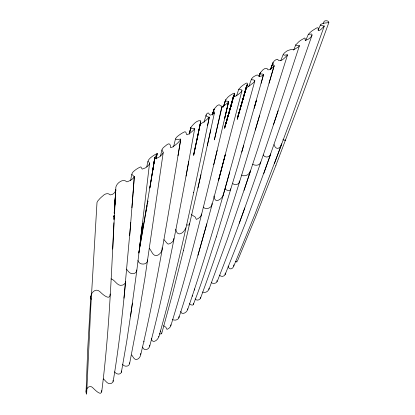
<?xml version="1.0" encoding="UTF-8"?>
<svg xmlns="http://www.w3.org/2000/svg" width="415" height="415" viewBox="0 0 415 415"><rect width="100%" height="100%" fill="white"/><g stroke="black" fill="none" stroke-linecap="round" stroke-linejoin="round"><path stroke-width="0.62" d="M86.071 391.511L87.638 350.608L90.807 296.263M122.472 364.266C124.158 367.363 130.165 366.782 129.522 362.741M113.892 222.751C111.282 279.248 108.834 335.87 101.685 392.019M112.73 249.078L115.728 190.272L114.312 213.108M156.118 158.971L157.223 153.576C155.724 153.846 145.375 160.154 148.912 162.244A1.421 1.162 9.5 0 1 149.426 162.836L149.193 164.47L147.112 166.654A22.125 17.959 7.9 0 1 145.39 167.888L142.221 169.113L140.83 166.892C138.952 167.235 128.759 173.491 132.883 175.353C136.8 177.454 129.273 181.122 127.089 181.812A0.721 0.597 7.3 0 1 126.518 181.635C122.866 177.853 114.981 184.193 115.816 188.773C116.127 191.86 113.285 194.879 110.245 194.894C107.879 192.534 104.73 193.847 102.661 196.046A45.479 39.062 8 0 0 99.937 198.515L97.696 201.083L97.006 202.442L90.776 307.209L86.626 394.25C84.167 390.339 89.209 383.476 93.064 388.015C94.646 389.618 102.126 397.3 101.483 390.541M114.156 215.644L113.918 219.447L114.161 215.593M114.322 213.025L115.78 189.92L114.727 205.415M114.021 215.743L113.933 217.035L114.021 215.784M114.198 213.165L114.639 206.706M114.198 213.227L114.633 206.836M114.763 204.917L115.811 189.577M133.065 192.975L129.719 235.523M133.096 192.731L134.31 176.645M131.923 207.791L134.325 176.489M130.782 222.523L123.961 298.193M125.538 282.579C122.352 315.649 118.638 348.693 113.16 381.468M159.401 333.79C160.143 334.07 162.037 334.236 161.679 332.944M142.547 223.296L139.554 247.828L149.519 163.557M142.454 224.033L136.815 270.564L130.564 316.204M132.452 303.033L126.689 341.644L121.388 372.224M163.183 152.793L144.97 277.801L137.858 320.421L129.584 363.763M130.699 180.556L131.643 174.274M157.228 153.56L154.707 157.913L152.227 173.709L154.79 157.555L149.841 188.083M180.696 139.502C168.666 211.432 157.659 283.642 140.737 354.633M254.898 80.686L223.016 195.89L221.174 198.36A15.905 13.155 15.8 0 1 219.353 199.657C216.184 202.458 214.021 199.065 213.933 196.015M177.999 155.807L180.733 139.331M149.898 187.58L154.982 157.145L138.771 253.072L147.086 205.461L146.013 211.173M274.331 163.8L290.796 119.432L324.276 26.062C322.709 25.476 317.496 25.865 322.569 23.468C324.566 22.887 326.688 23.001 328.711 22.571C329.204 20.703 325.464 20.309 324.24 21.212L323.218 23.458M194.697 128.702L186.06 176.095M188.721 161.57C177.324 223.431 165.658 285.328 149.706 346.209M146.796 166.866L147.854 161.139M270.741 153.877C270.274 157.503 264.666 158.24 263.157 154.894M212.381 114.831L214.093 109.078L216.978 105.825L218.446 104.948L219.457 104.871L220.63 105.913L222.129 106.204L221.838 107.485L227.928 102.681L228.541 101.457L226.087 101.032L225.444 100.389L227.555 97.504A31.545 24.335 17.2 0 1 230.138 95.362C240.529 88.54 228.281 100.451 236.617 95.538A31.467 23.691 14 0 0 238.392 94.392L240.991 92.156L241.997 90.569L241.706 89.884L238.796 89.35L241.048 86.792A65.046 49.971 20 0 1 243.548 84.831C252.74 78.331 241.265 92.244 249.514 85.698A70.472 51.766 12.5 0 0 251.563 84.167C254.494 82.129 256.688 79.628 251.703 79.763C251.205 77.538 255.049 75.862 256.869 75.068A1.613 1.204 16.6 0 1 257.871 75.188C260.304 78.461 267.343 73.102 260.122 74.088L260.407 72.708L262.705 70.062A12.756 9.483 17.5 0 1 263.592 69.378C264.952 68.179 267.327 67.567 267.898 69.819C270.279 70.275 272.78 67.588 274.139 65.819L274.102 65.591C270.616 63.765 275.015 59.252 277.542 59.252C279.871 63.713 285.634 57.068 287.507 54.853L287.305 54.713C281.188 56.352 283.129 53.54 286.63 51.211A13.643 9.913 18.4 0 1 288.062 50.454L290.676 49.639L294.168 49.499L298.131 47.123L299.381 45.873L299.345 45.437L296.248 45.354L295.724 44.976L298.629 41.925A66.608 48.218 21.8 0 1 300.636 40.359L304.683 38.009L305.175 38.325L305.108 39.97L305.44 40.385L308.179 39.275A24.677 17.425 17.4 0 0 309.86 38.019L311.245 36.587L312.122 34.87L311.649 34.004L308.392 34.383L310.249 32.334A76.453 54.656 22.6 0 1 312.262 30.71L316.37 28.096L317.755 27.722L318.264 27.961C317.06 34.321 322.683 27.665 324.276 26.057M156.175 158.701L157.166 153.778M196.912 140.234L200.341 123.25L193.66 155.371L200.559 122.524M207.562 125.745L209.29 117.196C208.019 116.968 204.652 116.408 206.561 114.146A7.257 5.67 14.4 0 1 207.251 113.368C209.279 111.256 208.864 116.714 211.634 114.665A7.952 6.168 13.9 0 0 212.895 114.161C215.608 113.419 213.445 111.573 213.767 109.944M209.305 117.123C194.246 190.786 179.207 264.562 158.826 336.975M210.753 129.848L197.95 188.052M214.446 112.802L207.355 145.447M160.522 156.024L161.892 149.784M193.597 154.437L200.756 121.797M193.644 192.685L193.712 192.394M221.646 107.428L214.379 139.886L220.157 114.96M200.938 174.731L183.482 250.328M220.298 114.348L222.139 106.416M228.592 101.691L224.608 118.643L228.546 101.857C210.95 176.94 193.478 252.154 170.788 325.905M213.756 164.682L217.144 150.417M173.543 146.926L175.493 138.864M183.513 250.193L172.588 293.706L161.715 333.478M189.24 134.092L190.734 127.981M189.313 133.869L190.853 127.623L189.313 133.786M241.976 90.652L218.466 180.629L225.241 154.816C210.991 209.513 196.279 264.127 178.834 317.906L177.936 319.088L176.572 319.82A5.976 5.468 16.4 0 1 175.037 320.131L173.179 319.887A2.428 2.225 16.6 0 1 172.438 319.415M233.375 96.405L228.878 113.098L233.51 96.01L224.608 128.339L233.967 95.149L224.795 127.301L232.971 99.009L224.914 126.767L232.11 102.246M246.147 87.145L241.54 104.103L246.411 86.553L237.23 119.364L246.842 85.718L237.396 118.348L245.898 89.282M261.144 83.239L263.551 74.461M263.572 74.389L237.997 165.217L216.293 236.965M206.794 223.835L197.934 255.256M254.229 108.175L256.465 100.134L254.255 108.071M212.34 115.038L213.901 109.524L212.49 114.441M229.77 172.023C216.786 218.254 203.189 264.339 187.601 309.772M241.784 152.118L243.74 145.302M203.993 122.373L206.131 114.955M274.082 66.032L255.277 130.113M269.06 83.187L274.133 65.866M232.633 100.425L225.013 126.253L231.731 103.641M246.266 88.042L247.184 84.935M259.551 115.707C241.38 177.029 222.642 238.241 200.497 298.266M232.094 102.422L232.639 100.586M233.728 96.918L234.636 93.863M237.468 117.388L245.898 89.22M246.188 88.286L247.299 84.572M228.089 266.119C229.241 271.166 233.987 268.541 233.858 264.843M178.824 317.932L178.99 316.427M223.576 106.375L225.48 100.197M223.55 106.567L225.646 99.802L223.369 107.163M287.507 55.019L258.369 146.993L244.098 190.329M216.334 236.82C208.864 259.52 202.032 282.807 193.167 304.838A2.34 2.111 18.9 0 1 192.207 305.077L191.128 304.854L189.479 303.754M299.402 45.837L273.547 124.531M193.748 304.33L193.525 303.552M250.115 172.199L227.347 239.227L208.937 289.426M278.128 110.748C259.048 168.189 239.331 225.459 217.087 281.769M236.524 95.896L238.796 89.152M259.079 76.427L260.35 72.796M311.981 35.348L263.8 173.486M248.741 86.678L251.48 78.975M244.783 207.92L239.253 223.254M270.419 154.997L245.374 223.301L225.091 274.668M328.919 22.363L301.28 98.184L275.902 165.393M270.559 69.398L273.013 62.722L270.58 69.295M270.424 69.689L272.847 63.09M281.303 145.172L255.007 214.114L233.77 266.15M280.836 60.533L283.113 54.614M275.908 165.378L255.267 217.802L237.339 261.248M293.654 50.168L295.781 44.81M305.632 40.686L308.418 34.155M318.155 30.171L320.468 24.864M209.295 117.165L206.348 119.982A115.271 86.087 7.6 0 1 203.838 121.943L200.435 124.049L200.627 120.698C196.938 120.111 194.028 123.727 191.797 126.207C188.519 129.983 193.551 127.638 194.677 128.775C192.685 131.259 190.054 133.48 187.139 134.808C185.713 134.559 186.74 131.638 184.805 131.783C181.329 133.08 168.864 141.567 180.613 139.015L180.442 139.995L178.071 142.636A54.63 42.88 8.4 0 1 175.633 144.799L172.199 147.206L170.466 147.538C170.731 143.336 168.749 142.62 165.585 145.831C163.728 147.211 160.299 149.628 163.064 151.869A2.002 1.619 10.6 0 1 163.199 152.699C161.689 155.537 158.193 158.639 154.862 158.359L154.707 157.913M186.812 224.889C187.834 225.278 190.386 225.065 189.494 223.426M282.921 139.731L285.302 140.483L285.131 139.834M235.57 261.538L236.913 262.015L236.732 261.409M202.551 292.03C205.119 293.462 209.186 291.133 209.015 288.197M111.106 278.849C115.365 280.104 117.44 286.895 122.529 285.095A6.381 5.711 5.3 0 0 124.064 284.348L125.455 282.812L125.496 281.38M252.714 164.195C255.069 165.974 259.785 165.601 260.573 162.436L260.345 161.964M211.251 282.61C212.983 284.171 217.776 283.372 216.967 280.571M241.577 175.068C244.726 177.231 250.043 174.482 250.302 170.84M143.772 341.561L144.264 341.882M163.572 325.702L165.844 327.212L166.944 329.365C168.806 328.758 171.006 326.906 170.84 324.779M225.148 188.856C226.123 190.641 231.222 191.528 230.569 188.804M191.445 214.622L195.211 217.05L196.352 219.4C198.603 218.565 201.374 216.578 201.472 213.99M232.846 183.554C234.755 186.221 240.207 184.021 239.325 180.914M103.304 378.9C105.623 380.462 107.163 384.269 110.473 383.61A4.269 4.093 -4.4 0 0 111.718 383.164L112.953 382.033L113.041 380.425M195.112 298.914C196.518 300.917 199.605 300.221 200.544 298.157A1.665 1.499 19.6 0 0 200.59 297.28M219.618 275.14C221.273 277.625 225.91 276.146 225.257 273.039M192.129 295.693L192.648 296.222M160.133 330.963L160.953 331.86M114.618 371.845C115.925 373.993 119.38 375.16 121.087 372.841A2.35 2.246 0.8 0 0 121.476 371.524L121.408 371.005M163.951 239.631L167.468 243.73A1.878 1.629 12.6 0 0 168.666 244.03C171.167 243.491 174.035 241.125 173.885 238.407M126.57 269.127C128.178 271.426 130.455 274.502 133.682 273.61A5.146 4.57 7.4 0 0 135.342 272.852L136.514 271.581L136.784 269.921M142.537 347.065C143.964 351.837 150.189 349.248 149.633 345.15M149.333 248.362C151.615 250.733 152.492 255.811 156.502 255.666C159.827 254.852 162.654 251.174 162.13 247.729M203.241 207.075C205.513 210.234 212.101 208.014 212.029 204.092A4.129 3.46 16.1 0 0 211.92 203.495M131.685 354.96L133.806 358.119L135.077 359.224A2.438 2.308 8.1 0 0 136.525 359.509C139.201 359.006 140.898 356.003 140.763 353.424M274.108 144.633C275.721 150.769 280.841 148.523 281.5 143.746M175.778 229.225C177.252 237.842 184.001 232.805 185.759 227.892M151.268 338.469C152.165 344.611 158.489 339.807 158.732 336.409M91.201 299.407C88.903 294.583 95.237 286.915 99.906 291.672C101.986 293.768 110.374 301.596 110.11 293.955M137.946 260.444C138.916 265.486 147.828 265.31 147.584 259.863M180.738 311.349C181.428 316.059 188.083 311.919 187.632 308.75M194.708 290.137L194.464 288.949M223.073 194.962L223.094 195.424M147.922 201.016L147.33 204.227L147.927 201.047M214.067 109.129L212.48 114.628L214.067 109.129M234.216 94.703L233.329 97.779L234.216 94.703M247.034 85.308L245.784 89.588L247.034 85.308M234.444 94.278L233.728 96.731L234.444 94.278M260.127 73.206L259.079 76.236L260.127 73.206"/></g></svg>
